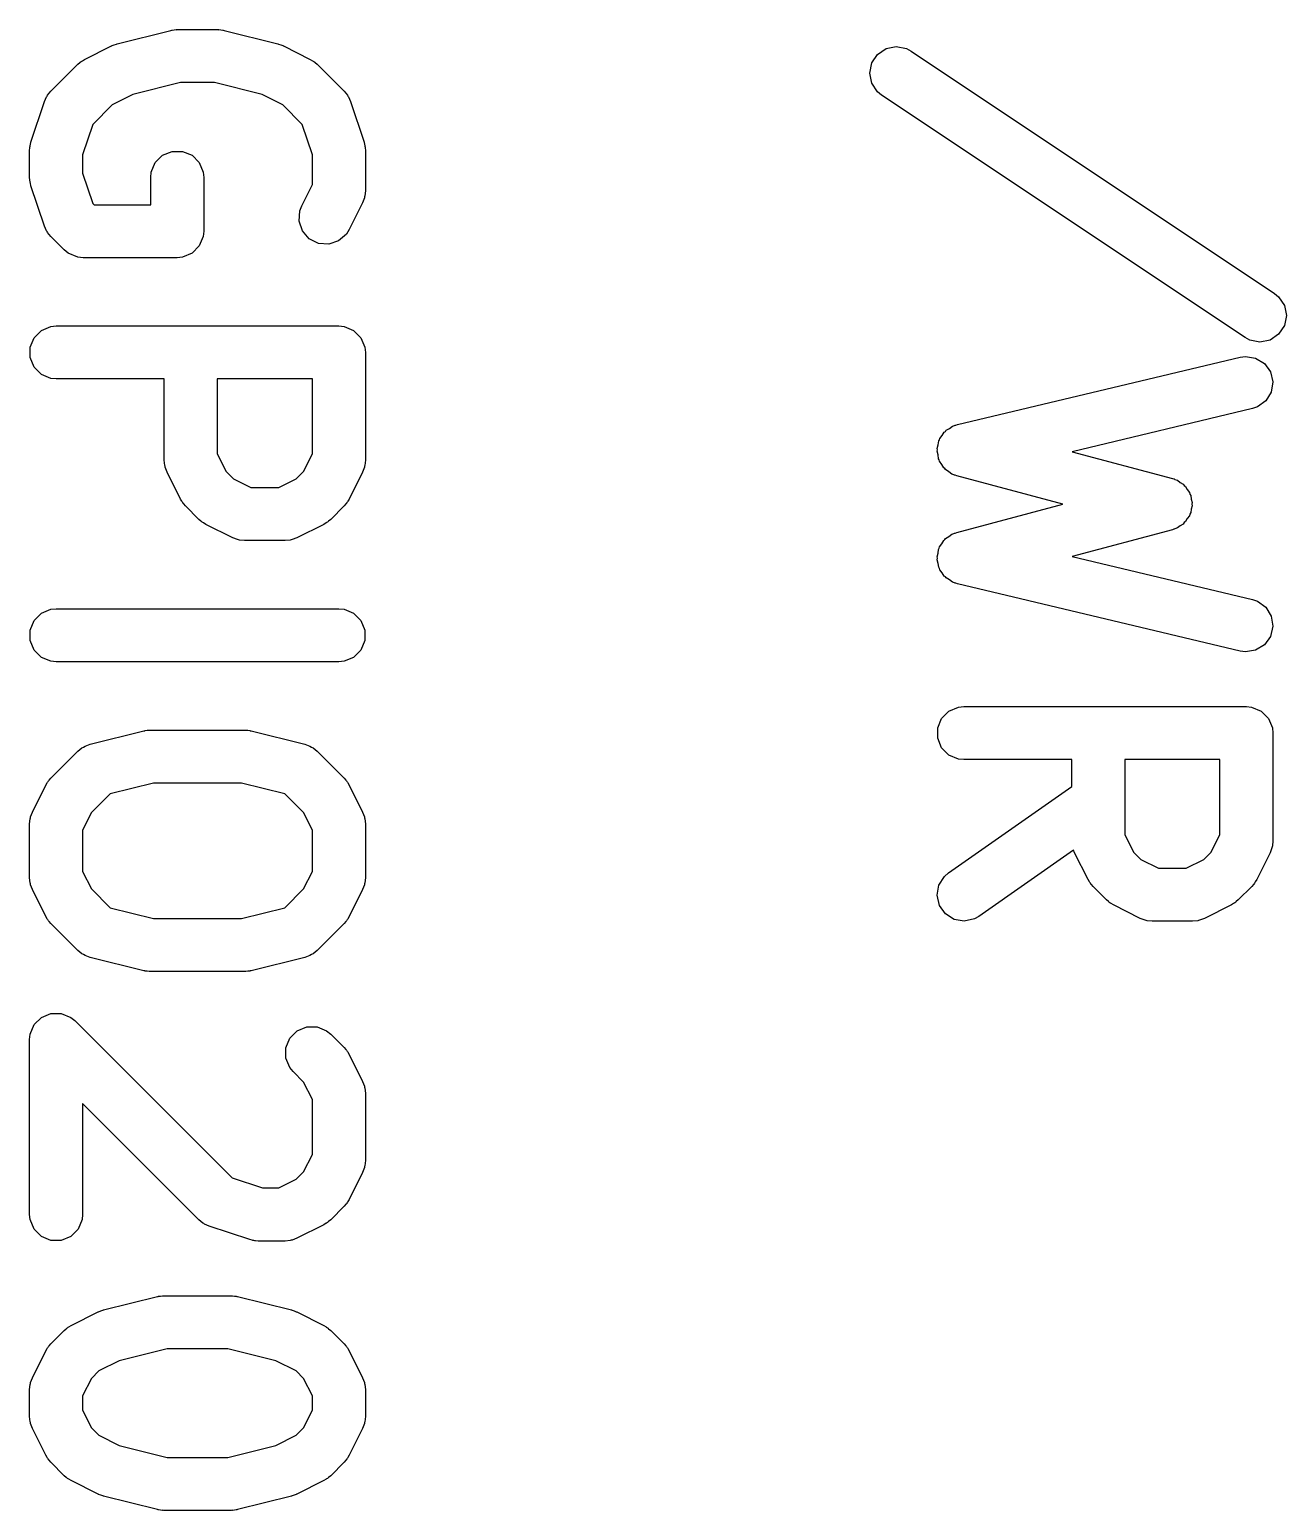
# Model space of a CAD drawing. Extents: x 90.4 to 161.7, y -143.1 to -81.8.
# Drawn here: x 121.769 to 125.325, y -139.774 to -135.586 of the extents above; entities that cross this region are included whole.
import ezdxf

# ---------------------------------------------------------------- set-up
doc = ezdxf.new("R2010")
doc.units = 0
doc.layers.add('BLACK', color=7, linetype='CONTINUOUS')

msp = doc.modelspace()

# ---------------------------------------------------------------- linework, layer by layer
at = {"layer": 'BLACK', "linetype": 'CONTINUOUS'}
for p, q in [((122.01644, -135.626198), (122.168822, -135.588102)), ((122.168822, -135.588102), (122.171358, -135.587726)), ((122.171358, -135.587726), (122.17238, -135.587304)), ((122.17238, -135.587304), (122.177892, -135.586761)), ((122.177892, -135.586761), (122.183366, -135.585952)), ((122.183366, -135.585952), (122.184458, -135.586114)), ((122.184458, -135.586114), (122.187012, -135.585863)), ((122.187012, -135.585863), (122.301298, -135.585863)), ((122.301298, -135.585863), (122.303851, -135.586114)), ((122.303851, -135.586114), (122.304944, -135.585952)), ((122.304944, -135.585952), (122.310418, -135.586761)), ((122.310418, -135.586761), (122.31593, -135.587304)), ((122.31593, -135.587304), (122.31695, -135.587726)), ((122.31695, -135.587726), (122.319489, -135.588102)), ((122.319489, -135.588102), (122.47187, -135.626198)), ((121.9249, -135.669972), (122.00109, -135.631877)), ((122.00109, -135.631877), (122.002159, -135.631467)), ((122.002159, -135.631467), (122.002595, -135.631145)), ((122.002595, -135.631145), (122.008746, -135.628946)), ((122.008746, -135.628946), (122.014822, -135.626622)), ((122.014822, -135.626622), (122.01536, -135.626583)), ((122.01536, -135.626583), (122.01644, -135.626198)), ((122.47187, -135.626198), (122.472949, -135.626583)), ((122.472949, -135.626583), (122.473488, -135.626622)), ((122.473488, -135.626622), (122.479563, -135.628946)), ((122.479563, -135.628946), (122.485715, -135.631145)), ((122.485715, -135.631145), (122.48615, -135.631467)), ((122.48615, -135.631467), (122.48722, -135.631877)), ((122.48722, -135.631877), (122.563411, -135.669972)), ((124.168436, -135.655806), (124.192751, -135.639523)), ((124.192751, -135.639523), (124.221445, -135.633784)), ((124.221445, -135.633784), (124.250153, -135.639463)), ((124.250153, -135.639463), (124.263126, -135.64638)), ((124.263126, -135.64638), (125.291698, -136.332094)), ((121.829218, -135.760211), (121.905408, -135.684021)), ((121.905408, -135.684021), (121.911158, -135.6793)), ((121.911158, -135.6793), (121.912457, -135.677804)), ((121.912457, -135.677804), (121.914711, -135.676384)), ((121.914711, -135.676384), (121.916773, -135.674693)), ((121.916773, -135.674693), (121.918605, -135.673934)), ((121.918605, -135.673934), (121.9249, -135.669972)), ((122.563411, -135.669972), (122.56971, -135.673936)), ((122.56971, -135.673936), (122.571538, -135.674694)), ((122.571538, -135.674694), (122.573594, -135.676382)), ((122.573594, -135.676382), (122.575854, -135.677804)), ((122.575854, -135.677804), (122.577153, -135.679302)), ((122.577153, -135.679302), (122.582903, -135.684021)), ((122.582903, -135.684021), (122.659093, -135.760211)), ((124.146524, -135.708863), (124.152203, -135.680155)), ((124.152203, -135.680155), (124.168436, -135.655806)), ((122.196247, -135.735863), (122.060806, -135.769723)), ((122.292063, -135.735863), (122.196247, -135.735863)), ((122.427503, -135.769723), (122.292063, -135.735863)), ((124.152263, -135.737557), (124.146524, -135.708863)), ((121.8111, -135.789527), (121.817094, -135.776101)), ((121.817094, -135.776101), (121.81886, -135.774064)), ((121.81886, -135.774064), (121.819891, -135.771576)), ((121.819891, -135.771576), (121.829218, -135.760211)), ((122.060806, -135.769723), (122.002868, -135.798693)), ((122.485443, -135.798693), (122.427503, -135.769723)), ((122.659093, -135.760211), (122.668421, -135.771576)), ((122.668421, -135.771576), (122.669453, -135.774068)), ((122.669453, -135.774068), (122.671217, -135.776102)), ((122.671217, -135.776102), (122.677211, -135.789527)), ((124.168546, -135.761872), (124.152263, -135.737557)), ((124.179922, -135.771188), (124.168546, -135.761872)), ((125.208493, -136.456902), (124.179922, -135.771188)), ((121.773004, -135.903813), (121.8111, -135.789527)), ((122.002868, -135.798693), (121.947803, -135.853757)), ((122.540507, -135.853757), (122.485443, -135.798693)), ((122.677211, -135.789527), (122.715306, -135.903813)), ((121.947803, -135.853757), (121.919155, -135.9397)), ((122.569155, -135.939699), (122.540507, -135.853757)), ((121.769155, -135.92753), (121.769884, -135.920124)), ((121.769155, -136.003721), (121.769155, -135.92753)), ((121.769744, -135.918149), (121.770334, -135.915551)), ((121.769884, -135.920124), (121.769744, -135.918149)), ((121.770334, -135.915551), (121.770596, -135.912898)), ((121.770596, -135.912898), (121.771354, -135.911067)), ((121.771354, -135.911067), (121.773004, -135.903813)), ((121.919155, -135.9397), (121.919155, -135.991549)), ((122.124652, -135.962053), (122.145344, -135.941361)), ((122.145344, -135.941361), (122.17238, -135.930162)), ((122.17238, -135.930162), (122.201644, -135.930162)), ((122.201644, -135.930162), (122.22868, -135.941361)), ((122.22868, -135.941361), (122.249372, -135.962053)), ((122.569155, -136.024111), (122.569155, -135.939699)), ((122.715306, -135.903813), (122.716955, -135.911066)), ((122.716955, -135.911066), (122.717714, -135.912898)), ((122.717714, -135.912898), (122.717975, -135.915552)), ((122.717975, -135.915552), (122.718566, -135.91815)), ((122.718566, -135.91815), (122.718425, -135.920124)), ((122.718425, -135.920124), (122.719155, -135.92753)), ((122.719155, -135.92753), (122.719155, -136.041816)), ((122.113453, -135.989089), (122.124652, -135.962053)), ((122.249372, -135.962053), (122.260571, -135.989089)), ((121.769884, -136.011126), (121.769155, -136.003721)), ((121.769744, -136.013102), (121.769884, -136.011126)), ((121.770334, -136.015699), (121.769744, -136.013102)), ((121.770596, -136.018353), (121.770334, -136.015699)), ((121.771354, -136.020183), (121.770596, -136.018353)), ((121.773004, -136.027439), (121.771354, -136.020183)), ((121.8111, -136.141723), (121.773004, -136.027439)), ((121.919155, -135.991549), (121.947803, -136.077492)), ((122.112012, -136.003721), (122.113453, -135.989089)), ((122.112012, -136.081102), (122.112012, -136.003721)), ((122.260571, -135.989089), (122.262012, -136.003721)), ((122.262012, -136.003721), (122.262012, -136.156102)), ((122.538978, -136.084465), (122.569155, -136.024111)), ((122.716492, -136.061625), (122.711237, -136.075357)), ((122.716682, -136.058937), (122.716492, -136.061625)), ((122.717714, -136.056448), (122.716682, -136.058937)), ((122.719155, -136.041816), (122.717714, -136.056448)), ((121.947803, -136.077492), (121.951413, -136.081102)), ((121.951413, -136.081102), (122.112012, -136.081102)), ((122.531649, -136.127387), (122.533723, -136.098197)), ((122.533723, -136.098197), (122.538978, -136.084465)), ((122.711237, -136.075357), (122.673142, -136.151547)), ((121.817094, -136.155149), (121.8111, -136.141723)), ((122.540903, -136.155148), (122.531649, -136.127387)), ((122.673142, -136.151547), (122.66531, -136.16399)), ((121.818859, -136.157184), (121.817094, -136.155149)), ((121.81989, -136.159673), (121.818859, -136.157184)), ((121.829217, -136.171038), (121.81989, -136.159673)), ((121.867312, -136.209134), (121.829217, -136.171038)), ((122.260571, -136.170734), (122.249372, -136.19777)), ((122.262012, -136.156102), (122.260571, -136.170734)), ((122.560076, -136.177256), (122.540903, -136.155148)), ((122.586251, -136.190343), (122.560076, -136.177256)), ((122.615441, -136.192417), (122.586251, -136.190343)), ((122.643202, -136.183163), (122.615441, -136.192417)), ((122.66531, -136.16399), (122.643202, -136.183163)), ((121.878677, -136.218462), (121.867312, -136.209134)), ((121.905713, -136.229661), (121.878677, -136.218462)), ((121.905714, -136.229661), (121.905713, -136.229661)), ((121.920346, -136.231102), (121.905714, -136.229661)), ((122.187012, -136.231102), (121.920346, -136.231102)), ((122.201644, -136.229661), (122.187012, -136.231102)), ((122.22868, -136.218462), (122.201644, -136.229661)), ((122.249372, -136.19777), (122.22868, -136.218462)), ((125.291698, -136.332094), (125.303073, -136.341409)), ((125.303073, -136.341409), (125.319357, -136.365724)), ((125.319357, -136.365724), (125.325096, -136.394419)), ((125.325096, -136.394419), (125.319417, -136.423126)), ((121.781795, -136.457291), (121.802487, -136.436599)), ((121.802487, -136.436599), (121.829523, -136.4254)), ((121.829523, -136.4254), (121.844155, -136.423959)), ((121.844155, -136.423959), (122.644155, -136.423959)), ((122.644155, -136.423959), (122.658787, -136.4254)), ((122.658787, -136.4254), (122.685823, -136.436599)), ((122.685823, -136.436599), (122.706515, -136.457291)), ((125.303184, -136.447476), (125.278869, -136.463759)), ((125.319417, -136.423126), (125.303184, -136.447476)), ((121.770596, -136.484327), (121.781795, -136.457291)), ((121.770596, -136.513591), (121.770596, -136.484327)), ((122.706515, -136.457291), (122.717714, -136.484327)), ((122.717714, -136.484327), (122.719155, -136.498959)), ((125.221467, -136.463819), (125.208493, -136.456902)), ((125.250175, -136.469498), (125.221467, -136.463819)), ((125.278869, -136.463759), (125.250175, -136.469498)), ((121.781795, -136.540627), (121.770596, -136.513591)), ((122.719155, -136.498959), (122.719155, -136.803721)), ((124.394628, -136.70249), (125.194628, -136.512014)), ((125.194628, -136.512014), (125.209196, -136.510026)), ((125.209196, -136.510026), (125.238091, -136.514659)), ((125.238091, -136.514659), (125.263013, -136.529995)), ((125.263013, -136.529995), (125.280169, -136.553702)), ((121.802487, -136.561319), (121.781795, -136.540627)), ((121.829523, -136.572518), (121.802487, -136.561319)), ((121.844155, -136.573959), (121.829523, -136.572518)), ((125.280169, -136.553702), (125.286948, -136.58217)), ((122.150108, -136.573959), (121.844155, -136.573959)), ((122.150108, -136.803721), (122.150108, -136.573959)), ((122.569155, -136.573959), (122.300108, -136.573959)), ((122.300108, -136.573959), (122.300108, -136.786016)), ((122.569155, -136.786016), (122.569155, -136.573959)), ((125.282315, -136.611065), (125.266979, -136.635987)), ((125.286948, -136.58217), (125.282315, -136.611065)), ((125.243272, -136.653144), (125.229371, -136.657934)), ((125.266979, -136.635987), (125.243272, -136.653144)), ((125.229371, -136.657934), (124.718515, -136.779566)), ((124.344695, -136.742359), (124.351313, -136.733712)), ((124.351313, -136.733712), (124.357021, -136.724437)), ((124.357021, -136.724437), (124.360141, -136.722178)), ((124.360141, -136.722178), (124.362482, -136.719121)), ((124.362482, -136.719121), (124.371903, -136.713666)), ((124.371903, -136.713666), (124.380728, -136.70728)), ((124.380728, -136.70728), (124.386178, -136.705401)), ((124.386178, -136.705401), (124.387807, -136.704459)), ((124.387807, -136.704459), (124.389608, -136.704219)), ((124.389608, -136.704219), (124.394628, -136.70249)), ((124.337052, -136.778254), (124.337661, -136.77445)), ((124.339575, -136.788852), (124.337052, -136.778254)), ((124.337155, -136.770635), (124.33996, -136.760113)), ((124.337661, -136.77445), (124.337155, -136.770635)), ((124.33996, -136.760113), (124.341685, -136.749359)), ((124.341685, -136.749359), (124.343702, -136.746079)), ((124.343702, -136.746079), (124.344695, -136.742359)), ((124.718515, -136.779566), (125.002754, -136.855363)), ((122.151549, -136.818353), (122.150108, -136.803721)), ((122.15258, -136.820842), (122.151549, -136.818353)), ((122.152771, -136.82353), (122.15258, -136.820842)), ((122.158026, -136.837262), (122.152771, -136.82353)), ((122.300108, -136.786016), (122.324842, -136.835484)), ((122.544421, -136.835484), (122.569155, -136.786016)), ((122.716492, -136.82353), (122.711237, -136.837262)), ((122.716682, -136.820842), (122.716492, -136.82353)), ((122.717714, -136.818353), (122.716682, -136.820842)), ((122.719155, -136.803721), (122.717714, -136.818353)), ((124.341009, -136.799643), (124.339575, -136.788852)), ((124.342937, -136.802974), (124.341009, -136.799643)), ((124.34383, -136.806722), (124.342937, -136.802974)), ((124.350216, -136.815546), (124.34383, -136.806722)), ((124.355671, -136.824968), (124.350216, -136.815546)), ((124.358728, -136.827308), (124.355671, -136.824968)), ((122.196121, -136.913452), (122.158026, -136.837262)), ((122.324842, -136.835484), (122.345725, -136.856367)), ((122.345725, -136.856367), (122.395194, -136.881102)), ((122.474069, -136.881102), (122.523538, -136.856366)), ((122.523538, -136.856366), (122.544421, -136.835484)), ((122.711237, -136.837262), (122.673142, -136.913452)), ((124.360987, -136.830429), (124.358728, -136.827308)), ((124.370262, -136.836136), (124.360987, -136.830429)), ((124.378909, -136.842755), (124.370262, -136.836136)), ((124.384308, -136.84478), (124.378909, -136.842755)), ((124.385909, -136.845765), (124.384308, -136.84478)), ((124.3877, -136.846052), (124.385909, -136.845765)), ((124.392675, -136.847918), (124.3877, -136.846052)), ((124.692349, -136.927831), (124.392675, -136.847918)), ((125.002754, -136.855363), (125.006181, -136.856648)), ((125.006181, -136.856648), (125.007623, -136.85684)), ((125.007623, -136.85684), (125.009334, -136.85783)), ((125.009334, -136.85783), (125.016521, -136.860526)), ((125.016521, -136.860526), (125.024378, -136.86654)), ((125.024378, -136.86654), (125.032948, -136.871502)), ((122.395194, -136.881102), (122.474069, -136.881102)), ((125.032948, -136.871502), (125.035902, -136.875361)), ((125.035902, -136.875361), (125.039758, -136.878313)), ((125.039758, -136.878313), (125.044715, -136.886875)), ((125.044715, -136.886875), (125.050735, -136.89474)), ((125.050735, -136.89474), (125.051987, -136.899436)), ((125.051987, -136.899436), (125.05442, -136.903638)), ((125.05442, -136.903638), (125.055723, -136.913446)), ((122.200085, -136.919751), (122.196121, -136.913452)), ((122.200843, -136.921579), (122.200085, -136.919751)), ((122.202531, -136.923635), (122.200843, -136.921579)), ((122.203953, -136.925895), (122.202531, -136.923635)), ((122.205451, -136.927194), (122.203953, -136.925895)), ((122.21017, -136.932944), (122.205451, -136.927194)), ((122.248265, -136.971039), (122.21017, -136.932944)), ((122.659093, -136.932944), (122.620998, -136.971039)), ((122.663811, -136.927194), (122.659093, -136.932944)), ((122.66531, -136.925895), (122.663811, -136.927194)), ((122.666731, -136.923635), (122.66531, -136.925895)), ((122.66842, -136.921579), (122.666731, -136.923635)), ((122.669177, -136.919751), (122.66842, -136.921579)), ((122.673142, -136.913452), (122.669177, -136.919751)), ((124.392675, -137.007744), (124.692349, -136.927831)), ((125.055723, -136.942215), (125.05442, -136.952024)), ((125.055723, -136.913446), (125.058275, -136.923015)), ((125.058275, -136.932647), (125.055723, -136.942215)), ((125.058275, -136.923015), (125.057635, -136.927831)), ((125.057635, -136.927831), (125.058275, -136.932647)), ((122.254017, -136.975759), (122.248265, -136.971039)), ((122.255314, -136.977255), (122.254017, -136.975759)), ((122.257568, -136.978674), (122.255314, -136.977255)), ((122.25963, -136.980366), (122.257568, -136.978674)), ((122.26146, -136.981124), (122.25963, -136.980366)), ((122.267757, -136.985088), (122.26146, -136.981124)), ((122.343947, -137.023184), (122.267757, -136.985088)), ((122.601506, -136.985088), (122.525315, -137.023184)), ((122.607802, -136.981124), (122.601506, -136.985088)), ((122.609633, -136.980366), (122.607802, -136.981124)), ((122.611694, -136.978674), (122.609633, -136.980366)), ((122.613949, -136.977255), (122.611694, -136.978674)), ((122.615245, -136.975759), (122.613949, -136.977255)), ((122.620998, -136.971039), (122.615245, -136.975759)), ((125.024378, -136.989121), (125.016521, -136.995136)), ((125.032948, -136.98416), (125.024378, -136.989121)), ((125.035902, -136.9803), (125.032948, -136.98416)), ((125.039758, -136.977349), (125.035902, -136.9803)), ((125.044715, -136.968786), (125.039758, -136.977349)), ((125.050735, -136.960922), (125.044715, -136.968786)), ((125.051987, -136.956225), (125.050735, -136.960922)), ((125.05442, -136.952024), (125.051987, -136.956225)), ((122.357679, -137.028439), (122.343947, -137.023184)), ((122.360368, -137.02863), (122.357679, -137.028439)), ((122.362857, -137.029661), (122.360368, -137.02863)), ((122.377489, -137.031102), (122.362857, -137.029661)), ((122.491774, -137.031102), (122.377489, -137.031102)), ((122.506406, -137.029661), (122.491774, -137.031102)), ((122.508894, -137.02863), (122.506406, -137.029661)), ((122.511584, -137.028439), (122.508894, -137.02863)), ((122.525315, -137.023184), (122.511584, -137.028439)), ((124.350216, -137.040115), (124.355671, -137.030694)), ((124.355671, -137.030694), (124.358728, -137.028353)), ((124.358728, -137.028353), (124.360987, -137.025233)), ((124.360987, -137.025233), (124.370262, -137.019525)), ((124.370262, -137.019525), (124.378909, -137.012907)), ((124.378909, -137.012907), (124.384308, -137.010881)), ((124.384308, -137.010881), (124.385909, -137.009897)), ((124.385909, -137.009897), (124.3877, -137.009609)), ((124.3877, -137.009609), (124.392675, -137.007744)), ((125.002754, -137.000299), (124.718515, -137.076095)), ((125.006181, -136.999013), (125.002754, -137.000299)), ((125.007623, -136.998822), (125.006181, -136.999013)), ((125.009334, -136.997831), (125.007623, -136.998822)), ((125.016521, -136.995136), (125.009334, -136.997831)), ((124.337052, -137.077408), (124.339575, -137.066809)), ((124.339575, -137.066809), (124.341009, -137.056019)), ((124.341009, -137.056019), (124.342937, -137.052687)), ((124.342937, -137.052687), (124.34383, -137.04894)), ((124.34383, -137.04894), (124.350216, -137.040115)), ((124.718515, -137.076095), (125.229371, -137.197728)), ((124.337661, -137.081211), (124.337052, -137.077408)), ((124.337155, -137.085027), (124.337661, -137.081211)), ((124.33996, -137.095548), (124.337155, -137.085027)), ((124.341685, -137.106303), (124.33996, -137.095548)), ((124.343702, -137.109582), (124.341685, -137.106303)), ((124.344695, -137.113303), (124.343702, -137.109582)), ((124.351313, -137.121949), (124.344695, -137.113303)), ((124.357021, -137.131225), (124.351313, -137.121949)), ((124.360141, -137.133483), (124.357021, -137.131225)), ((124.362482, -137.136541), (124.360141, -137.133483)), ((124.371903, -137.141995), (124.362482, -137.136541)), ((124.380728, -137.148382), (124.371903, -137.141995)), ((124.386178, -137.15026), (124.380728, -137.148382)), ((124.387807, -137.151203), (124.386178, -137.15026)), ((124.389608, -137.151442), (124.387807, -137.151203)), ((124.394628, -137.153172), (124.389608, -137.151442)), ((125.194628, -137.343649), (124.394628, -137.153172)), ((125.229371, -137.197728), (125.243272, -137.202519)), ((121.781795, -137.257291), (121.802487, -137.236599)), ((121.802487, -137.236599), (121.829523, -137.2254)), ((121.829523, -137.2254), (121.844155, -137.223959)), ((121.844155, -137.223959), (122.644155, -137.223959)), ((122.644155, -137.223959), (122.658787, -137.2254)), ((122.658787, -137.2254), (122.685823, -137.236599)), ((122.685823, -137.236599), (122.706515, -137.257291)), ((125.243272, -137.202519), (125.266978, -137.219676)), ((125.266978, -137.219676), (125.282315, -137.244598)), ((121.770596, -137.284327), (121.781795, -137.257291)), ((121.770596, -137.313591), (121.770596, -137.284327)), ((122.706515, -137.257291), (122.717714, -137.284327)), ((122.717714, -137.284327), (122.717714, -137.313591)), ((125.286947, -137.273493), (125.280169, -137.301961)), ((125.282315, -137.244598), (125.286947, -137.273493)), ((121.781795, -137.340627), (121.770596, -137.313591)), ((122.717714, -137.313591), (122.706515, -137.340627)), ((125.263013, -137.325668), (125.238091, -137.341004)), ((125.280169, -137.301961), (125.263013, -137.325668)), ((121.802487, -137.361319), (121.781795, -137.340627)), ((121.829523, -137.372518), (121.802487, -137.361319)), ((122.685823, -137.361319), (122.658787, -137.372518)), ((122.706515, -137.340627), (122.685823, -137.361319)), ((125.209196, -137.345637), (125.194628, -137.343649)), ((125.238091, -137.341004), (125.209196, -137.345637)), ((121.844155, -137.373959), (121.829523, -137.372518)), ((122.644155, -137.373959), (121.844155, -137.373959)), ((122.658787, -137.372518), (122.644155, -137.373959)), ((124.338441, -137.560819), (124.34964, -137.533783)), ((124.34964, -137.533783), (124.370332, -137.513091)), ((124.370332, -137.513091), (124.397368, -137.501892)), ((124.397368, -137.501892), (124.412, -137.500451)), ((124.412, -137.500451), (125.212, -137.500451)), ((125.212, -137.500451), (125.226632, -137.501892)), ((125.226632, -137.501892), (125.253668, -137.513091)), ((125.253668, -137.513091), (125.27436, -137.533783)), ((125.27436, -137.533783), (125.285559, -137.560819)), ((121.94025, -137.60715), (122.092632, -137.569054)), ((122.092632, -137.569054), (122.095168, -137.568678)), ((122.095168, -137.568678), (122.09619, -137.568256)), ((122.09619, -137.568256), (122.101702, -137.567713)), ((122.101702, -137.567713), (122.107176, -137.566904)), ((122.107176, -137.566904), (122.108268, -137.567066)), ((122.108268, -137.567066), (122.110822, -137.566815)), ((122.110822, -137.566815), (122.377489, -137.566815)), ((122.377489, -137.566815), (122.380042, -137.567066)), ((122.380042, -137.567066), (122.381135, -137.566904)), ((122.381135, -137.566904), (122.386609, -137.567713)), ((122.386609, -137.567713), (122.392121, -137.568256)), ((122.392121, -137.568256), (122.393141, -137.568678)), ((122.393141, -137.568678), (122.39568, -137.569054)), ((122.39568, -137.569054), (122.548061, -137.60715)), ((124.338441, -137.590083), (124.338441, -137.560819)), ((125.285559, -137.560819), (125.287, -137.575451)), ((125.287, -137.575451), (125.287, -137.880213)), ((121.905408, -137.626878), (121.916773, -137.61755)), ((121.916773, -137.61755), (121.921925, -137.615415)), ((121.921925, -137.615415), (121.926405, -137.612097)), ((121.926405, -137.612097), (121.94025, -137.60715)), ((122.548061, -137.60715), (122.561906, -137.612097)), ((122.561906, -137.612097), (122.566387, -137.615417)), ((122.566387, -137.615417), (122.571538, -137.617551)), ((122.571538, -137.617551), (122.582903, -137.626878)), ((124.34964, -137.617119), (124.338441, -137.590083)), ((124.370332, -137.637811), (124.34964, -137.617119)), ((121.829218, -137.703068), (121.905408, -137.626878)), ((122.582903, -137.626878), (122.659093, -137.703068)), ((124.397368, -137.64901), (124.370332, -137.637811)), ((124.412, -137.650451), (124.397368, -137.64901)), ((124.717953, -137.650451), (124.412, -137.650451)), ((124.717953, -137.726877), (124.717953, -137.650451)), ((125.137, -137.650451), (124.867953, -137.650451)), ((124.867953, -137.650451), (124.867953, -137.862508)), ((125.137, -137.862508), (125.137, -137.650451)), ((121.824497, -137.70882), (121.829218, -137.703068)), ((122.659093, -137.703068), (122.663813, -137.708818)), ((121.777073, -137.798751), (121.815169, -137.72256)), ((121.815169, -137.72256), (121.819132, -137.716263)), ((121.819132, -137.716263), (121.819891, -137.714433)), ((121.819891, -137.714433), (121.821582, -137.712371)), ((121.821582, -137.712371), (121.823002, -137.710117)), ((121.823002, -137.710117), (121.824497, -137.70882)), ((122.120057, -137.716815), (121.996784, -137.747633)), ((122.368254, -137.716815), (122.120057, -137.716815)), ((122.491526, -137.747633), (122.368254, -137.716815)), ((122.663813, -137.708818), (122.66531, -137.710117)), ((122.66531, -137.710117), (122.666729, -137.712371)), ((122.666729, -137.712371), (122.668421, -137.714433)), ((122.668421, -137.714433), (122.669179, -137.716265)), ((122.669179, -137.716265), (122.673142, -137.72256)), ((122.673142, -137.72256), (122.711237, -137.798751)), ((124.36899, -137.971152), (124.717953, -137.726877)), ((121.996784, -137.747633), (121.94389, -137.800527)), ((122.54442, -137.800527), (122.491526, -137.747633)), ((121.769155, -137.832292), (121.770596, -137.81766)), ((121.770596, -137.81766), (121.771626, -137.815171)), ((121.771626, -137.815171), (121.771818, -137.812482)), ((121.771818, -137.812482), (121.777073, -137.798751)), ((121.94389, -137.800527), (121.919155, -137.849997)), ((122.569155, -137.849996), (122.54442, -137.800527)), ((122.711237, -137.798751), (122.716492, -137.812483)), ((122.716492, -137.812483), (122.716682, -137.81517)), ((122.716682, -137.81517), (122.717714, -137.81766)), ((122.717714, -137.81766), (122.719155, -137.832292)), ((121.769155, -137.984673), (121.769155, -137.832292)), ((121.919155, -137.849997), (121.919155, -137.966967)), ((122.569155, -137.966968), (122.569155, -137.849996)), ((122.719155, -137.832292), (122.719155, -137.984673)), ((124.867953, -137.862508), (124.892687, -137.911976)), ((125.112266, -137.911976), (125.137, -137.862508)), ((124.723057, -137.906402), (124.45501, -138.094036)), ((124.725871, -137.913754), (124.723057, -137.906402)), ((124.763966, -137.989944), (124.725871, -137.913754)), ((124.892687, -137.911976), (124.91357, -137.932859)), ((125.091383, -137.932858), (125.112266, -137.911976)), ((125.279082, -137.913754), (125.240987, -137.989944)), ((125.284337, -137.900022), (125.279082, -137.913754)), ((125.284527, -137.897334), (125.284337, -137.900022)), ((125.285559, -137.894845), (125.284527, -137.897334)), ((125.287, -137.880213), (125.285559, -137.894845)), ((124.91357, -137.932859), (124.963039, -137.957594)), ((125.041914, -137.957594), (125.091383, -137.932858)), ((121.770596, -137.999305), (121.769155, -137.984673)), ((121.919155, -137.966967), (121.943889, -138.016435)), ((122.54442, -138.016436), (122.569155, -137.966968)), ((122.719155, -137.984673), (122.717714, -137.999305)), ((124.342103, -138.005402), (124.35783, -137.980723)), ((124.35783, -137.980723), (124.36899, -137.971152)), ((124.76793, -137.996243), (124.763966, -137.989944)), ((124.768688, -137.998071), (124.76793, -137.996243)), ((124.963039, -137.957594), (125.041914, -137.957594)), ((125.237022, -137.996243), (125.236265, -137.998071)), ((125.240987, -137.989944), (125.237022, -137.996243)), ((121.771626, -138.001793), (121.770596, -137.999305)), ((121.771818, -138.004483), (121.771626, -138.001793)), ((121.777073, -138.018215), (121.771818, -138.004483)), ((121.815169, -138.094404), (121.777073, -138.018215)), ((121.943889, -138.016435), (121.996784, -138.069331)), ((122.491526, -138.069331), (122.54442, -138.016436)), ((122.711237, -138.018214), (122.673142, -138.094404)), ((122.716492, -138.004482), (122.711237, -138.018214)), ((122.716682, -138.001794), (122.716492, -138.004482)), ((122.717714, -137.999305), (122.716682, -138.001794)), ((124.337018, -138.034219), (124.342103, -138.005402)), ((124.343347, -138.06279), (124.337018, -138.034219)), ((124.770376, -138.000127), (124.768688, -137.998071)), ((124.771798, -138.002387), (124.770376, -138.000127)), ((124.773296, -138.003686), (124.771798, -138.002387)), ((124.778015, -138.009436), (124.773296, -138.003686)), ((124.81611, -138.047531), (124.778015, -138.009436)), ((125.226938, -138.009436), (125.188843, -138.047531)), ((125.231656, -138.003686), (125.226938, -138.009436)), ((125.233155, -138.002387), (125.231656, -138.003686)), ((125.234576, -138.000127), (125.233155, -138.002387)), ((125.236265, -137.998071), (125.234576, -138.000127)), ((121.996784, -138.069331), (122.120056, -138.100149)), ((122.368255, -138.100149), (122.491526, -138.069331)), ((124.360129, -138.086764), (124.343347, -138.06279)), ((124.821862, -138.052251), (124.81611, -138.047531)), ((124.823159, -138.053747), (124.821862, -138.052251)), ((124.825413, -138.055166), (124.823159, -138.053747)), ((124.827475, -138.056858), (124.825413, -138.055166)), ((124.829305, -138.057616), (124.827475, -138.056858)), ((124.835602, -138.06158), (124.829305, -138.057616)), ((124.911792, -138.099676), (124.835602, -138.06158)), ((125.169351, -138.06158), (125.09316, -138.099676)), ((125.175647, -138.057616), (125.169351, -138.06158)), ((125.177478, -138.056858), (125.175647, -138.057616)), ((125.179539, -138.055166), (125.177478, -138.056858)), ((125.181794, -138.053747), (125.179539, -138.055166)), ((125.18309, -138.052251), (125.181794, -138.053747)), ((125.188843, -138.047531), (125.18309, -138.052251)), ((121.819131, -138.100698), (121.815169, -138.094404)), ((121.81989, -138.10253), (121.819131, -138.100698)), ((121.821583, -138.104592), (121.81989, -138.10253)), ((121.823002, -138.106847), (121.821583, -138.104592)), ((121.824497, -138.108143), (121.823002, -138.106847)), ((121.829218, -138.113896), (121.824497, -138.108143)), ((121.905408, -138.190087), (121.829218, -138.113896)), ((122.120056, -138.100149), (122.368255, -138.100149)), ((122.659094, -138.113895), (122.582903, -138.190087)), ((122.663811, -138.108146), (122.659094, -138.113895)), ((122.66531, -138.106847), (122.663811, -138.108146)), ((122.666731, -138.104588), (122.66531, -138.106847)), ((122.668421, -138.10253), (122.666731, -138.104588)), ((122.669178, -138.1007), (122.668421, -138.10253)), ((122.673142, -138.094404), (122.669178, -138.1007)), ((124.384808, -138.102491), (124.360129, -138.086764)), ((124.413625, -138.107576), (124.384808, -138.102491)), ((124.442196, -138.101247), (124.413625, -138.107576)), ((124.45501, -138.094036), (124.442196, -138.101247)), ((124.925524, -138.104931), (124.911792, -138.099676)), ((124.928213, -138.105122), (124.925524, -138.104931)), ((124.930702, -138.106153), (124.928213, -138.105122)), ((124.945334, -138.107594), (124.930702, -138.106153)), ((125.059619, -138.107594), (124.945334, -138.107594)), ((125.074251, -138.106153), (125.059619, -138.107594)), ((125.076739, -138.105122), (125.074251, -138.106153)), ((125.079429, -138.104931), (125.076739, -138.105122)), ((125.09316, -138.099676), (125.079429, -138.104931)), ((121.916773, -138.199414), (121.905408, -138.190087)), ((121.921924, -138.201547), (121.916773, -138.199414)), ((121.926405, -138.204868), (121.921924, -138.201547)), ((121.940251, -138.209815), (121.926405, -138.204868)), ((122.561906, -138.204868), (122.54806, -138.209815)), ((122.566387, -138.201547), (122.561906, -138.204868)), ((122.571538, -138.199414), (122.566387, -138.201547)), ((122.582903, -138.190087), (122.571538, -138.199414)), ((122.092632, -138.24791), (121.940251, -138.209815)), ((122.095169, -138.248285), (122.092632, -138.24791)), ((122.09619, -138.248708), (122.095169, -138.248285)), ((122.101692, -138.249249), (122.09619, -138.248708)), ((122.392121, -138.248708), (122.386606, -138.249251)), ((122.393142, -138.248284), (122.392121, -138.248708)), ((122.395679, -138.24791), (122.393142, -138.248284)), ((122.54806, -138.209815), (122.395679, -138.24791)), ((122.107177, -138.250061), (122.101692, -138.249249)), ((122.108272, -138.249897), (122.107177, -138.250061)), ((122.110822, -138.250149), (122.108272, -138.249897)), ((122.377489, -138.250149), (122.110822, -138.250149)), ((122.380042, -138.249897), (122.377489, -138.250149)), ((122.381134, -138.25006), (122.380042, -138.249897)), ((122.386606, -138.249251), (122.381134, -138.25006)), ((121.802487, -138.379455), (121.829523, -138.368256)), ((121.829523, -138.368256), (121.858787, -138.368256)), ((121.858787, -138.368256), (121.885823, -138.379455)), ((121.770596, -138.427183), (121.781795, -138.400147)), ((121.781795, -138.400147), (121.802487, -138.379455)), ((121.885823, -138.379455), (121.897188, -138.388782)), ((121.897188, -138.388782), (122.341811, -138.833405)), ((122.526298, -138.417549), (122.553335, -138.406351)), ((122.553335, -138.406351), (122.582597, -138.406351)), ((122.582597, -138.406351), (122.609633, -138.41755)), ((121.769155, -138.441815), (121.770596, -138.427183)), ((121.769155, -138.937053), (121.769155, -138.441815)), ((122.494406, -138.465278), (122.505605, -138.438242)), ((122.505605, -138.438242), (122.526298, -138.417549)), ((122.609633, -138.41755), (122.620999, -138.426878)), ((122.620999, -138.426878), (122.659094, -138.464974)), ((122.494406, -138.49454), (122.494406, -138.465278)), ((122.505604, -138.521577), (122.494406, -138.49454)), ((122.659094, -138.464974), (122.663811, -138.470722)), ((122.663811, -138.470722), (122.66531, -138.472022)), ((122.66531, -138.472022), (122.666731, -138.47428)), ((122.666731, -138.47428), (122.668421, -138.476339)), ((122.668421, -138.476339), (122.669178, -138.478168)), ((122.669178, -138.478168), (122.673142, -138.484465)), ((122.673142, -138.484465), (122.711237, -138.560655)), ((122.514931, -138.532942), (122.505604, -138.521577)), ((122.54442, -138.562432), (122.514931, -138.532942)), ((122.569155, -138.611901), (122.54442, -138.562432)), ((122.711237, -138.560655), (122.716492, -138.574387)), ((122.716492, -138.574387), (122.716682, -138.577074)), ((122.716682, -138.577074), (122.717714, -138.579564)), ((122.717714, -138.579564), (122.719155, -138.594196)), ((122.248265, -138.951991), (121.919155, -138.622881)), ((121.919155, -138.622881), (121.919155, -138.937053)), ((122.569155, -138.766967), (122.569155, -138.611901)), ((122.719155, -138.594196), (122.719155, -138.784672)), ((122.54442, -138.816436), (122.569155, -138.766967)), ((122.719155, -138.784672), (122.717714, -138.799304)), ((122.341811, -138.833405), (122.427754, -138.862053)), ((122.523538, -138.837318), (122.54442, -138.816436)), ((122.711237, -138.818213), (122.673142, -138.894404)), ((122.716492, -138.804481), (122.711237, -138.818213)), ((122.716682, -138.801793), (122.716492, -138.804481)), ((122.717714, -138.799304), (122.716682, -138.801793)), ((122.427754, -138.862053), (122.474069, -138.862053)), ((122.474069, -138.862053), (122.523538, -138.837318)), ((122.659093, -138.913896), (122.620998, -138.951991)), ((122.663811, -138.908146), (122.659093, -138.913896)), ((122.66531, -138.906847), (122.663811, -138.908146)), ((122.666731, -138.904587), (122.66531, -138.906847)), ((122.66842, -138.902531), (122.666731, -138.904587)), ((122.669177, -138.900703), (122.66842, -138.902531)), ((122.673142, -138.894404), (122.669177, -138.900703)), ((121.770596, -138.951685), (121.769155, -138.937053)), ((121.781795, -138.978721), (121.770596, -138.951685)), ((121.917714, -138.951685), (121.906515, -138.978721)), ((121.919155, -138.937053), (121.917714, -138.951685)), ((122.25963, -138.961319), (122.248265, -138.951991)), ((122.611689, -138.959629), (122.609633, -138.961318)), ((122.613949, -138.958208), (122.611689, -138.959629)), ((122.615248, -138.956709), (122.613949, -138.958208)), ((122.620998, -138.951991), (122.615248, -138.956709)), ((121.802487, -138.999413), (121.781795, -138.978721)), ((121.829523, -139.010612), (121.802487, -138.999413)), ((121.885823, -138.999413), (121.858787, -139.010612)), ((121.906515, -138.978721), (121.885823, -138.999413)), ((122.262122, -138.962351), (122.25963, -138.961319)), ((122.264156, -138.964115), (122.262122, -138.962351)), ((122.277581, -138.970109), (122.264156, -138.964115)), ((122.391867, -139.008204), (122.277581, -138.970109)), ((122.601506, -138.96604), (122.525315, -139.004135)), ((122.607805, -138.962075), (122.601506, -138.96604)), ((122.609633, -138.961318), (122.607805, -138.962075)), ((121.858787, -139.010612), (121.829523, -139.010612)), ((122.39912, -139.009853), (122.391867, -139.008204)), ((122.400952, -139.010612), (122.39912, -139.009853)), ((122.403606, -139.010873), (122.400952, -139.010612)), ((122.406204, -139.011464), (122.403606, -139.010873)), ((122.408178, -139.011323), (122.406204, -139.011464)), ((122.415584, -139.012053), (122.408178, -139.011323)), ((122.491774, -139.012053), (122.415584, -139.012053)), ((122.506406, -139.010612), (122.491774, -139.012053)), ((122.508895, -139.00958), (122.506406, -139.010612)), ((122.511583, -139.00939), (122.508895, -139.00958)), ((122.525315, -139.004135), (122.511583, -139.00939)), ((121.978345, -139.20715), (122.130727, -139.169054)), ((122.130727, -139.169054), (122.133263, -139.168678)), ((122.133263, -139.168678), (122.134285, -139.168256)), ((122.134285, -139.168256), (122.139797, -139.167713)), ((122.139797, -139.167713), (122.145271, -139.166904)), ((122.145271, -139.166904), (122.146363, -139.167066)), ((122.146363, -139.167066), (122.148917, -139.166815)), ((122.148917, -139.166815), (122.339393, -139.166815)), ((122.339393, -139.166815), (122.341946, -139.167066)), ((122.341946, -139.167066), (122.343039, -139.166904)), ((122.343039, -139.166904), (122.348513, -139.167713)), ((122.348513, -139.167713), (122.354025, -139.168256)), ((122.354025, -139.168256), (122.355045, -139.168678)), ((122.355045, -139.168678), (122.357584, -139.169054)), ((122.357584, -139.169054), (122.509965, -139.20715)), ((121.964064, -139.212419), (121.9645, -139.212097)), ((121.9645, -139.212097), (121.970651, -139.209898)), ((121.970651, -139.209898), (121.976727, -139.207574)), ((121.976727, -139.207574), (121.977265, -139.207535)), ((121.977265, -139.207535), (121.978345, -139.20715)), ((122.509965, -139.20715), (122.511044, -139.207535)), ((122.511044, -139.207535), (122.511583, -139.207574)), ((122.511583, -139.207574), (122.517658, -139.209898)), ((122.517658, -139.209898), (122.52381, -139.212097)), ((122.52381, -139.212097), (122.524245, -139.212419)), ((121.880505, -139.254888), (121.886805, -139.250924)), ((121.886805, -139.250924), (121.962995, -139.212829)), ((121.962995, -139.212829), (121.964064, -139.212419)), ((122.524245, -139.212419), (122.525315, -139.212829)), ((122.525315, -139.212829), (122.601506, -139.250924)), ((122.601506, -139.250924), (122.607805, -139.254888)), ((121.829218, -139.303068), (121.867313, -139.264973)), ((121.867313, -139.264973), (121.873062, -139.260254)), ((121.873062, -139.260254), (121.874362, -139.258756)), ((121.874362, -139.258756), (121.876621, -139.257334)), ((121.876621, -139.257334), (121.878678, -139.255646)), ((121.878678, -139.255646), (121.880505, -139.254888)), ((122.607805, -139.254888), (122.609633, -139.255646)), ((122.609633, -139.255646), (122.611689, -139.257334)), ((122.611689, -139.257334), (122.613949, -139.258756)), ((122.613949, -139.258756), (122.615248, -139.260254)), ((122.615248, -139.260254), (122.620998, -139.264973)), ((122.620998, -139.264973), (122.659093, -139.303068)), ((121.777073, -139.398751), (121.815169, -139.32256)), ((121.815169, -139.32256), (121.819132, -139.316263)), ((121.819132, -139.316263), (121.819891, -139.314433)), ((121.819891, -139.314433), (121.821582, -139.312371)), ((121.821582, -139.312371), (121.823002, -139.310117)), ((121.823002, -139.310117), (121.824497, -139.30882)), ((121.824497, -139.30882), (121.829218, -139.303068)), ((122.158152, -139.316815), (122.022711, -139.350675)), ((122.330158, -139.316815), (122.158152, -139.316815)), ((122.465598, -139.350675), (122.330158, -139.316815)), ((122.659093, -139.303068), (122.663811, -139.308817)), ((122.663811, -139.308817), (122.66531, -139.310117)), ((122.66531, -139.310117), (122.666731, -139.312376)), ((122.666731, -139.312376), (122.66842, -139.314433)), ((122.66842, -139.314433), (122.669177, -139.31626)), ((122.669177, -139.31626), (122.673142, -139.32256)), ((122.673142, -139.32256), (122.711237, -139.398751)), ((121.964773, -139.379645), (121.94389, -139.400527)), ((122.022711, -139.350675), (121.964773, -139.379645)), ((122.523538, -139.379645), (122.465598, -139.350675)), ((122.54442, -139.400527), (122.523538, -139.379645)), ((121.769155, -139.432292), (121.770596, -139.41766)), ((121.770596, -139.41766), (121.771626, -139.415171)), ((121.771626, -139.415171), (121.771818, -139.412482)), ((121.771818, -139.412482), (121.777073, -139.398751)), ((121.94389, -139.400527), (121.919155, -139.449997)), ((122.569155, -139.449996), (122.54442, -139.400527)), ((122.711237, -139.398751), (122.716492, -139.412483)), ((122.716492, -139.412483), (122.716682, -139.41517)), ((122.716682, -139.41517), (122.717714, -139.41766)), ((122.717714, -139.41766), (122.719155, -139.432292)), ((121.769155, -139.508482), (121.769155, -139.432292)), ((121.919155, -139.449997), (121.919155, -139.490776)), ((122.569155, -139.490777), (122.569155, -139.449996)), ((122.719155, -139.432292), (122.719155, -139.508482)), ((121.919155, -139.490776), (121.94389, -139.540246)), ((122.54442, -139.540246), (122.569155, -139.490777)), ((121.770596, -139.523114), (121.769155, -139.508482)), ((121.771626, -139.525602), (121.770596, -139.523114)), ((121.771818, -139.528292), (121.771626, -139.525602)), ((121.777073, -139.542023), (121.771818, -139.528292)), ((121.815169, -139.618214), (121.777073, -139.542023)), ((121.94389, -139.540246), (121.964773, -139.561129)), ((122.523538, -139.561128), (122.54442, -139.540246)), ((122.711237, -139.542023), (122.673142, -139.618214)), ((122.716492, -139.528291), (122.711237, -139.542023)), ((122.716682, -139.525603), (122.716492, -139.528291)), ((122.717714, -139.523114), (122.716682, -139.525603)), ((122.719155, -139.508482), (122.717714, -139.523114)), ((121.964773, -139.561129), (122.022711, -139.590098)), ((122.465598, -139.590098), (122.523538, -139.561128)), ((121.819132, -139.62451), (121.815169, -139.618214)), ((121.819891, -139.626341), (121.819132, -139.62451)), ((121.821582, -139.628402), (121.819891, -139.626341)), ((121.823002, -139.630657), (121.821582, -139.628402)), ((121.824497, -139.631953), (121.823002, -139.630657)), ((122.022711, -139.590098), (122.158151, -139.623958)), ((122.158151, -139.623958), (122.330159, -139.623958)), ((122.330159, -139.623958), (122.465598, -139.590098)), ((122.66531, -139.630657), (122.663811, -139.631956)), ((122.666731, -139.628397), (122.66531, -139.630657)), ((122.66842, -139.626341), (122.666731, -139.628397)), ((122.669177, -139.624513), (122.66842, -139.626341)), ((122.673142, -139.618214), (122.669177, -139.624513)), ((121.829218, -139.637706), (121.824497, -139.631953)), ((121.867313, -139.675801), (121.829218, -139.637706)), ((122.659093, -139.637706), (122.620998, -139.675801)), ((122.663811, -139.631956), (122.659093, -139.637706)), ((121.873062, -139.680519), (121.867313, -139.675801)), ((121.874362, -139.682018), (121.873062, -139.680519)), ((121.876621, -139.683439), (121.874362, -139.682018)), ((121.878678, -139.685128), (121.876621, -139.683439)), ((121.880505, -139.685885), (121.878678, -139.685128)), ((121.886805, -139.68985), (121.880505, -139.685885)), ((121.962995, -139.727945), (121.886805, -139.68985)), ((122.601506, -139.68985), (122.525315, -139.727945)), ((122.607805, -139.685885), (122.601506, -139.68985)), ((122.609633, -139.685128), (122.607805, -139.685885)), ((122.611689, -139.683439), (122.609633, -139.685128)), ((122.613949, -139.682018), (122.611689, -139.683439)), ((122.615248, -139.680519), (122.613949, -139.682018)), ((122.620998, -139.675801), (122.615248, -139.680519)), ((121.964064, -139.728354), (121.962995, -139.727945)), ((121.9645, -139.728677), (121.964064, -139.728354)), ((121.970645, -139.730872), (121.9645, -139.728677)), ((121.976727, -139.7332), (121.970645, -139.730872)), ((121.977266, -139.733238), (121.976727, -139.7332)), ((121.978346, -139.733624), (121.977266, -139.733238)), ((122.130727, -139.771719), (121.978346, -139.733624)), ((122.509964, -139.733624), (122.357583, -139.771719)), ((122.511043, -139.733238), (122.509964, -139.733624)), ((122.511583, -139.7332), (122.511043, -139.733238)), ((122.517664, -139.730872), (122.511583, -139.7332)), ((122.52381, -139.728677), (122.517664, -139.730872)), ((122.524245, -139.728354), (122.52381, -139.728677)), ((122.525315, -139.727945), (122.524245, -139.728354)), ((122.133264, -139.772094), (122.130727, -139.771719)), ((122.134285, -139.772517), (122.133264, -139.772094)), ((122.139787, -139.773058), (122.134285, -139.772517)), ((122.145272, -139.77387), (122.139787, -139.773058)), ((122.146367, -139.773706), (122.145272, -139.77387)), ((122.148917, -139.773958), (122.146367, -139.773706)), ((122.339393, -139.773958), (122.148917, -139.773958)), ((122.341946, -139.773706), (122.339393, -139.773958)), ((122.343038, -139.773869), (122.341946, -139.773706)), ((122.34851, -139.77306), (122.343038, -139.773869)), ((122.354025, -139.772517), (122.34851, -139.77306)), ((122.355046, -139.772093), (122.354025, -139.772517)), ((122.357583, -139.771719), (122.355046, -139.772093))]:
    msp.add_line(p, q, dxfattribs=at)

doc.saveas('drawing.dxf')
